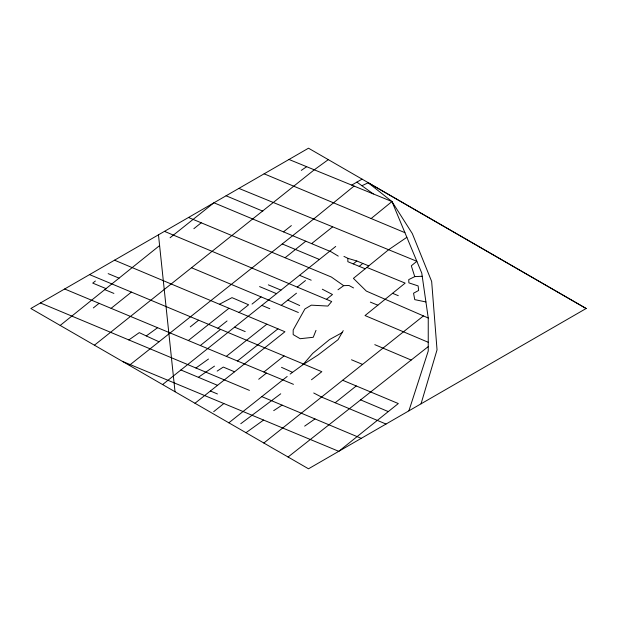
<?xml version="1.0" encoding="UTF-8"?>
<svg xmlns="http://www.w3.org/2000/svg" width="617" height="617" viewBox="0 0 617 617"><rect width="100%" height="100%" fill="white"/><g stroke="black" fill="none" stroke-linecap="round" stroke-linejoin="round"><path stroke-width="0.93" d="M343.947 256.394L347.895 258.346L347.826 261.685L365.187 268.788M421.041 403.827L437.037 349.839L431.661 281.468L412.326 233.604L391.957 201.551L367.825 182.455M408.901 410.837L428.244 351.011L428.244 318.01L421.758 273.061L391.957 201.551L288.98 159.471M316.004 330.388L313.251 337.283L300.171 338.71L293.175 334.591L293.175 330.018L304.906 308.963L311.338 305.16L327.882 306.063L331.684 301.543L164.469 231.36M343.237 330.643L338.085 339.666L318.272 354.829L303.001 364.655L290.175 374.072M303.001 364.655L312.696 353.394L329.532 339.558L342.057 332.702M354.058 186.064L313.66 219.02L129.315 365.349M371.125 218.541L391.957 201.551M353.248 263.899L356.827 260.991L368.758 265.881M359.217 266.343L362.796 263.436M60.188 325.437L159.602 245.566M93.352 307.922L99.082 303.333M193.861 228.691L201.227 222.799M111.099 308.338L131.406 292.088M285.085 257.744L305.785 241.193M213.683 411.686L223.848 403.541M263.914 372.02L284.067 355.901M258.7 379.262L266.444 373.077M170.084 237.746L213.952 202.785L331.028 251.751L338.255 256.109M283.481 231.861L291.363 225.591M190.267 326.879L198.651 320.2M311.6 243.622L332.686 226.817M217.901 328.244L227.041 320.956M200.324 345.52L220.577 329.362M162.61 384.568L335.717 246.438M94.416 345.196L314.277 169.806L328.306 159.633M252.044 304.088L261.084 296.893M297.247 287.09L305.477 280.55M281.236 305.33L296.476 293.198M194.98 403.256L284.931 331.753L114.523 260.189M326.408 299.33L332.486 294.51L322.305 289.203M228.838 422.807L287.167 376.486M263.852 443.021L423.432 315.912M335.162 402.754L356.264 385.949M188.339 340.53L228.984 308.261M238.956 312.449L248.62 304.783L231.992 297.641L219.459 304.258M226.316 356.356L266.868 324.172M237.445 360.991L277.966 328.83M288.085 457.012L428.244 346.607M95.396 281.013L92.727 283.103L106.016 288.617M311.492 379.763L321.827 371.689L89.565 274.604M240.769 423.717L280.735 393.793M128.845 339.944L139.28 332.632L146.268 335.933L157.597 327.72M337.985 289.782L343.684 285.663L348.944 285.47L353.541 287.938M245.99 432.71L263.582 420.061M195.944 368.01L208.484 359.04M304.651 426.131L314.994 418.935M198.373 377.303L214.477 366.128M301.289 170.385L306.672 166.698M406.858 237.306L388.617 249.723L353.41 278.367L366.336 291.093L428.244 318.01M217.176 371.095L223.285 367.069L234.56 371.796M273.701 410.652L282.077 405.122M351.713 185.108L362.063 179.131M586.15 308.5L308.5 468.797L30.85 308.5L308.5 148.203L586.15 308.5L368.241 182.779L361.901 185.717M422.221 276.262L414.747 276.624L408.732 279.601L408.878 282.864L418.133 285.926L418.634 290.46L413.544 293.229L414.747 299.638L425.931 301.944M347.895 258.346L356.827 260.991M238.887 188.393L416.853 261.292L411.308 265.804L414.747 276.624M366.868 267.423L405.161 283.11L365.025 315.557L428.244 342.288M392.535 293.314L398.289 295.682M370.339 302.114L377.828 305.207M108.168 273.632L119.042 278.151M104.767 289.62L113.898 293.414M188.486 217.485L331.368 277.033L343.684 285.663M64.654 288.987L293.453 384.329M122.405 361.354L338.772 451.32L398.312 403.549L342.659 380.257M264.13 173.817L404.929 232.671M226.084 195.782L262.819 211.168M282.247 243.954L319.382 259.464M299.523 275.313L311.199 280.195M268.333 284.846L280.966 290.121M259.572 286.589L276.524 293.669M191.648 267.809L298.358 312.503M261.847 305.384L269.822 308.716M351.505 359.78L362.557 364.4M234.568 327.149L245.204 331.591M386.026 424.041L321.557 397.063L313.721 392.99M40.444 302.962L249.453 390.391M180.897 369.976L217.531 385.332M210.397 391.008L217.454 393.962M261.816 396.615L361.238 438.348M374.781 344.648L411.177 360.05M360.606 399.885L388.278 411.593M287.8 300.109L299.7 305.523M281.514 367.331L292.543 372.336M146.268 335.933L159.001 341.779M356.888 182.115L373.316 193.931M158.469 234.822L175.027 391.741"/></g></svg>
